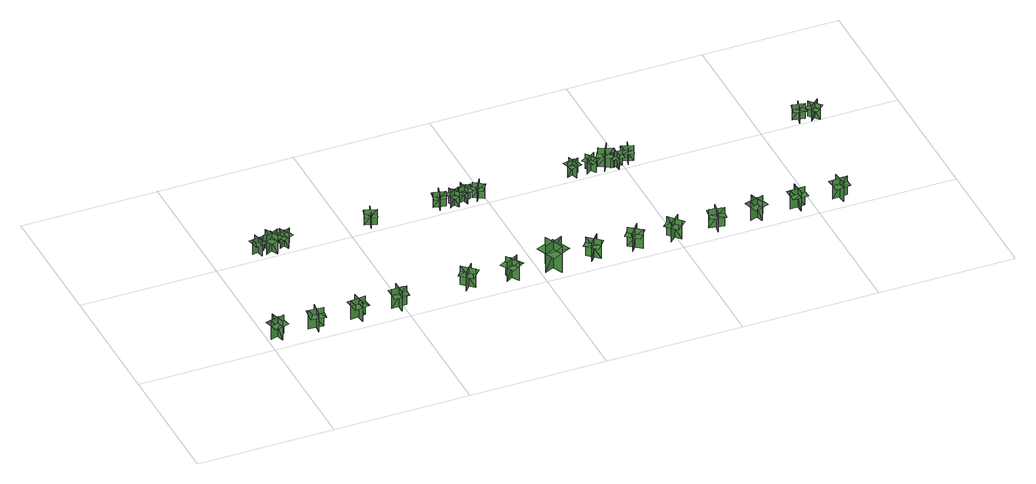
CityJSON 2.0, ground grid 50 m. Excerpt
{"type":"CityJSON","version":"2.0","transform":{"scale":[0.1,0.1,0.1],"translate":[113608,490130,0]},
"CityObjects":{
"tree1":{"type":"SolitaryVegetationObject","geometry":[{"type":"MultiSurface","lod":"1","boundaries":[[[0,1,2]],[[0,2,3]],[[4,5,6]],[[4,6,7]],[[8,9,10]],[[8,10,11]],[[8,11,12]],[[8,12,13]]]}]},
"tree2":{"type":"SolitaryVegetationObject","geometry":[{"type":"MultiSurface","lod":"1","boundaries":[[[14,15,16]],[[14,16,17]],[[18,19,20]],[[18,20,21]],[[22,23,24]],[[22,24,25]],[[22,25,26]],[[22,26,27]]]}]},
"tree3":{"type":"SolitaryVegetationObject","geometry":[{"type":"MultiSurface","lod":"1","boundaries":[[[28,29,30]],[[28,30,31]],[[32,33,34]],[[32,34,35]],[[36,37,38]],[[36,38,39]],[[36,39,40]],[[36,40,41]]]}]},
"tree4":{"type":"SolitaryVegetationObject","geometry":[{"type":"MultiSurface","lod":"1","boundaries":[[[42,43,44]],[[42,44,45]],[[46,47,48]],[[46,48,49]],[[50,51,52]],[[50,52,53]],[[50,53,54]],[[50,54,55]]]}]},
"tree5":{"type":"SolitaryVegetationObject","geometry":[{"type":"MultiSurface","lod":"1","boundaries":[[[56,57,58]],[[56,58,59]],[[60,61,62]],[[60,62,63]],[[64,65,66]],[[64,66,67]],[[64,67,68]],[[64,68,69]]]}]},
"tree6":{"type":"SolitaryVegetationObject","geometry":[{"type":"MultiSurface","lod":"1","boundaries":[[[70,71,72]],[[70,72,73]],[[74,75,76]],[[74,76,77]],[[78,79,80]],[[78,80,81]],[[78,81,82]],[[78,82,83]]]}]},
"tree7":{"type":"SolitaryVegetationObject","geometry":[{"type":"MultiSurface","lod":"1","boundaries":[[[84,85,86]],[[84,86,87]],[[88,89,90]],[[88,90,91]],[[92,93,94]],[[92,94,95]],[[92,95,96]],[[92,96,97]]]}]},
"tree8":{"type":"SolitaryVegetationObject","geometry":[{"type":"MultiSurface","lod":"1","boundaries":[[[98,99,100]],[[98,100,101]],[[102,103,104]],[[102,104,105]],[[106,107,108]],[[106,108,109]],[[106,109,110]],[[106,110,111]]]}]},
"tree9":{"type":"SolitaryVegetationObject","geometry":[{"type":"MultiSurface","lod":"1","boundaries":[[[112,113,114]],[[112,114,115]],[[116,117,118]],[[116,118,119]],[[120,121,122]],[[120,122,123]],[[120,123,124]],[[120,124,125]]]}]},
"tree10":{"type":"SolitaryVegetationObject","geometry":[{"type":"MultiSurface","lod":"1","boundaries":[[[126,127,128]],[[126,128,129]],[[130,131,132]],[[130,132,133]],[[134,135,136]],[[134,136,137]],[[134,137,138]],[[134,138,139]]]}]},
"tree11":{"type":"SolitaryVegetationObject","geometry":[{"type":"MultiSurface","lod":"1","boundaries":[[[140,141,142]],[[140,142,143]],[[144,145,146]],[[144,146,147]],[[148,149,150]],[[148,150,151]],[[148,151,152]],[[148,152,153]]]}]},
"tree12":{"type":"SolitaryVegetationObject","geometry":[{"type":"MultiSurface","lod":"1","boundaries":[[[154,155,156]],[[154,156,157]],[[158,159,160]],[[158,160,161]],[[162,163,164]],[[162,164,165]],[[162,165,166]],[[162,166,167]]]}]},
"tree13":{"type":"SolitaryVegetationObject","geometry":[{"type":"MultiSurface","lod":"1","boundaries":[[[168,169,170]],[[168,170,171]],[[172,173,174]],[[172,174,175]],[[176,177,178]],[[176,178,179]],[[176,179,180]],[[176,180,181]]]}]},
"tree14":{"type":"SolitaryVegetationObject","geometry":[{"type":"MultiSurface","lod":"1","boundaries":[[[182,183,184]],[[182,184,185]],[[186,187,188]],[[186,188,189]],[[190,191,192]],[[190,192,193]],[[190,193,194]],[[190,194,195]]]}]},
"tree15":{"type":"SolitaryVegetationObject","geometry":[{"type":"MultiSurface","lod":"1","boundaries":[[[196,197,198]],[[196,198,199]],[[200,201,202]],[[200,202,203]],[[204,205,206]],[[204,206,207]],[[204,207,208]],[[204,208,209]]]}]},
"tree16":{"type":"SolitaryVegetationObject","geometry":[{"type":"MultiSurface","lod":"1","boundaries":[[[210,211,212]],[[210,212,213]],[[214,215,216]],[[214,216,217]],[[218,219,220]],[[218,220,221]],[[218,221,222]],[[218,222,223]]]}]},
"tree17":{"type":"SolitaryVegetationObject","geometry":[{"type":"MultiSurface","lod":"1","boundaries":[[[224,225,226]],[[224,226,227]],[[228,229,230]],[[228,230,231]],[[232,233,234]],[[232,234,235]],[[232,235,236]],[[232,236,237]]]}]},
"tree18":{"type":"SolitaryVegetationObject","geometry":[{"type":"MultiSurface","lod":"1","boundaries":[[[238,239,240]],[[238,240,241]],[[242,243,244]],[[242,244,245]],[[246,247,248]],[[246,248,249]],[[246,249,250]],[[246,250,251]]]}]},
"tree19":{"type":"SolitaryVegetationObject","geometry":[{"type":"MultiSurface","lod":"1","boundaries":[[[252,253,254]],[[252,254,255]],[[256,257,258]],[[256,258,259]],[[260,261,262]],[[260,262,263]],[[260,263,264]],[[260,264,265]]]}]},
"tree20":{"type":"SolitaryVegetationObject","geometry":[{"type":"MultiSurface","lod":"1","boundaries":[[[266,267,268]],[[266,268,269]],[[270,271,272]],[[270,272,273]],[[274,275,276]],[[274,276,277]],[[274,277,278]],[[274,278,279]]]}]},
"tree21":{"type":"SolitaryVegetationObject","geometry":[{"type":"MultiSurface","lod":"1","boundaries":[[[280,281,282]],[[280,282,283]],[[284,285,286]],[[284,286,287]],[[288,289,290]],[[288,290,291]],[[288,291,292]],[[288,292,293]]]}]},
"tree22":{"type":"SolitaryVegetationObject","geometry":[{"type":"MultiSurface","lod":"1","boundaries":[[[294,295,296]],[[294,296,297]],[[298,299,300]],[[298,300,301]],[[302,303,304]],[[302,304,305]],[[302,305,306]],[[302,306,307]]]}]},
"tree23":{"type":"SolitaryVegetationObject","geometry":[{"type":"MultiSurface","lod":"1","boundaries":[[[308,309,310]],[[308,310,311]],[[312,313,314]],[[312,314,315]],[[316,317,318]],[[316,318,319]],[[316,319,320]],[[316,320,321]]]}]},
"tree24":{"type":"SolitaryVegetationObject","geometry":[{"type":"MultiSurface","lod":"1","boundaries":[[[322,323,324]],[[322,324,325]],[[326,327,328]],[[326,328,329]],[[330,331,332]],[[330,332,333]],[[330,333,334]],[[330,334,335]]]}]},
"tree25":{"type":"SolitaryVegetationObject","geometry":[{"type":"MultiSurface","lod":"1","boundaries":[[[336,337,338]],[[336,338,339]],[[340,341,342]],[[340,342,343]],[[344,345,346]],[[344,346,347]],[[344,347,348]],[[344,348,349]]]}]},
"tree26":{"type":"SolitaryVegetationObject","geometry":[{"type":"MultiSurface","lod":"1","boundaries":[[[350,351,352]],[[350,352,353]],[[354,355,356]],[[354,356,357]],[[358,359,360]],[[358,360,361]],[[358,361,362]],[[358,362,363]]]}]},
"tree27":{"type":"SolitaryVegetationObject","geometry":[{"type":"MultiSurface","lod":"1","boundaries":[[[364,365,366]],[[364,366,367]],[[368,369,370]],[[368,370,371]],[[372,373,374]],[[372,374,375]],[[372,375,376]],[[372,376,377]]]}]},
"tree28":{"type":"SolitaryVegetationObject","geometry":[{"type":"MultiSurface","lod":"1","boundaries":[[[378,379,380]],[[378,380,381]],[[382,383,384]],[[382,384,385]],[[386,387,388]],[[386,388,389]],[[386,389,390]],[[386,390,391]]]}]},
"tree29":{"type":"SolitaryVegetationObject","geometry":[{"type":"MultiSurface","lod":"1","boundaries":[[[392,393,394]],[[392,394,395]],[[396,397,398]],[[396,398,399]],[[400,401,402]],[[400,402,403]],[[400,403,404]],[[400,404,405]]]}]}
},
"vertices":[
[47,41,9],[32,94,9],[32,94,86],[47,41,86],[65,73,9],[12,58,9],[12,58,86],[65,73,86],[65,73,65],[58,99,65],[5,85,65],[12,58,65],[19,31,65],[72,46,65],
[206,61,8],[151,67,8],[151,67,85],[206,61,85],[183,90,8],[177,35,8],[177,35,85],[183,90,85],[183,90,64],[155,93,64],[149,38,64],[177,35,64],[204,32,64],[210,87,64],
[194,545,6],[151,538,6],[151,538,67],[194,545,67],[170,562,6],[178,519,6],[178,519,67],[170,562,67],[170,562,50],[148,559,50],[156,515,50],[178,519,50],[200,523,50],[192,566,50],
[359,64,10],[304,58,10],[304,58,87],[359,64,87],[331,87,10],[337,32,10],[337,32,87],[331,87,87],[331,87,65],[303,84,65],[309,29,65],[337,32,65],[364,35,65],[358,90,65],
[195,520,6],[244,544,6],[244,544,83],[195,520,83],[230,507,6],[205,557,6],[205,557,83],[230,507,83],[230,507,62],[254,520,62],[230,569,62],[205,557,62],[180,545,62],[205,495,62],
[250,534,6],[291,550,6],[291,550,68],[250,534,68],[277,522,6],[260,563,6],[260,563,68],[277,522,68],[277,522,50],[297,531,50],[281,571,50],[260,563,50],[240,555,50],[257,514,50],
[481,88,11],[482,33,11],[482,33,88],[481,88,88],[455,61,11],[510,62,11],[510,62,88],[455,61,88],[455,61,66],[455,34,66],[511,35,66],[510,62,66],[510,90,66],[454,89,66],
[564,546,6],[606,532,6],[606,532,68],[564,546,68],[578,519,6],[591,561,6],[591,561,68],[578,519,68],[578,519,50],[599,513,50],[612,555,50],[591,561,50],[570,568,50],[557,526,50],
[763,58,11],[722,95,11],[722,95,88],[763,58,88],[761,95,11],[725,53,11],[725,53,88],[761,95,88],[761,95,67],[740,113,67],[704,72,67],[725,53,67],[745,35,67],[782,76,67],
[883,84,12],[912,37,12],[912,37,89],[883,84,89],[874,48,12],[921,77,12],[921,77,89],[874,48,89],[874,48,67],[888,25,67],[936,54,67],[921,77,67],[907,101,67],[859,72,67],
[816,543,10],[859,533,10],[859,533,71],[816,543,71],[831,518,10],[841,561,10],[841,561,71],[831,518,71],[831,518,54],[853,513,54],[863,556,54],[841,561,54],[819,566,54],[810,523,54],
[868,516,11],[906,539,11],[906,539,72],[868,516,72],[896,509,11],[873,546,11],[873,546,72],[896,509,72],[896,509,55],[915,520,55],[892,558,55],[873,546,55],[854,535,55],[878,497,55],
[1032,93,12],[1064,23,12],[1064,23,119],[1032,93,119],[1013,45,12],[1084,77,12],[1084,77,119],[1013,45,119],[1013,45,89],[1029,10,89],[1100,41,89],[1084,77,89],[1068,112,89],[997,81,89],
[907,534,9],[950,542,9],[950,542,70],[907,534,70],[931,517,9],[923,561,9],[923,561,70],[931,517,70],[931,517,53],[953,521,53],[945,565,53],[923,561,53],[901,557,53],[909,513,53],
[960,548,7],[997,524,7],[997,524,69],[960,548,69],[966,519,7],[990,556,7],[990,556,69],[966,519,69],[966,519,52],[984,507,52],[1009,544,52],[990,556,52],[972,569,52],[947,532,52],
[1180,42,12],[1216,83,12],[1216,83,89],[1180,42,89],[1216,44,12],[1175,81,12],[1175,81,89],[1216,44,89],[1216,44,68],[1235,65,68],[1193,101,68],[1175,81,68],[1157,60,68],[1198,23,68],
[1326,76,12],[1370,43,12],[1370,43,89],[1326,76,89],[1331,40,12],[1364,84,12],[1364,84,89],[1331,40,89],[1331,40,68],[1352,23,68],[1386,67,68],[1364,84,68],[1342,101,68],[1309,57,68],
[1317,555,6],[1328,512,6],[1328,512,67],[1317,555,67],[1302,529,6],[1344,541,6],[1344,541,67],[1302,529,67],[1302,529,50],[1307,508,50],[1350,519,50],[1344,541,50],[1339,562,50],[1296,551,50],
[1511,42,11],[1473,83,11],[1473,83,88],[1511,42,88],[1512,79,11],[1472,41,11],[1472,41,88],[1512,79,88],[1512,79,67],[1493,99,67],[1453,61,67],[1472,41,67],[1491,21,67],[1531,59,67],
[1406,547,6],[1370,521,6],[1370,521,67],[1406,547,67],[1377,552,6],[1402,516,6],[1402,516,67],[1377,552,67],[1377,552,50],[1359,539,50],[1384,503,50],[1402,516,50],[1420,528,50],[1395,564,50],
[1420,546,6],[1469,520,6],[1469,520,83],[1420,546,83],[1431,511,6],[1457,560,6],[1457,560,83],[1431,511,83],[1431,511,61],[1455,498,61],[1481,547,61],[1457,560,61],[1433,573,61],[1406,524,61],
[1480,500,6],[1477,544,6],[1477,544,68],[1480,500,68],[1500,522,6],[1456,520,6],[1456,520,68],[1500,522,68],[1500,522,50],[1498,544,50],[1454,542,50],[1456,520,50],[1457,497,50],[1501,500,50],
[1650,84,11],[1639,30,11],[1639,30,88],[1650,84,88],[1619,64,11],[1673,53,11],[1673,53,88],[1619,64,88],[1619,64,66],[1614,37,66],[1668,26,66],[1673,53,66],[1679,80,66],[1624,91,66],
[1519,516,6],[1533,558,6],[1533,558,68],[1519,516,68],[1545,529,6],[1504,544,6],[1504,544,68],[1545,529,68],[1545,529,50],[1553,550,50],[1511,565,50],[1504,544,50],[1496,523,50],[1538,508,50],
[1802,33,11],[1784,86,11],[1784,86,88],[1802,33,88],[1819,66,11],[1766,48,11],[1766,48,88],[1819,66,88],[1819,66,66],[1810,92,66],[1757,75,66],[1766,48,66],[1775,22,66],[1828,40,66],
[1945,32,11],[1942,87,11],[1942,87,87],[1945,32,87],[1970,59,11],[1915,56,11],[1915,56,87],[1970,59,87],[1970,59,66],[1969,87,66],[1914,84,66],[1915,56,66],[1916,29,66],[1971,31,66],
[2093,81,11],[2098,26,11],[2098,26,88],[2093,81,88],[2069,53,11],[2124,58,11],[2124,58,88],[2069,53,88],[2069,53,67],[2071,25,67],[2126,30,67],[2124,58,67],[2122,85,67],[2066,80,67],
[2154,549,6],[2144,506,6],[2144,506,68],[2154,549,68],[2129,534,6],[2172,524,6],[2172,524,68],[2129,534,68],[2129,534,51],[2124,512,51],[2167,502,51],[2172,524,51],[2177,545,51],[2134,555,51],
[2186,500,7],[2218,530,7],[2218,530,69],[2186,500,69],[2215,499,7],[2185,532,7],[2185,532,69],[2215,499,69],[2215,499,52],[2231,514,52],[2201,547,52],[2185,532,52],[2169,517,52],[2199,484,52]
]}
